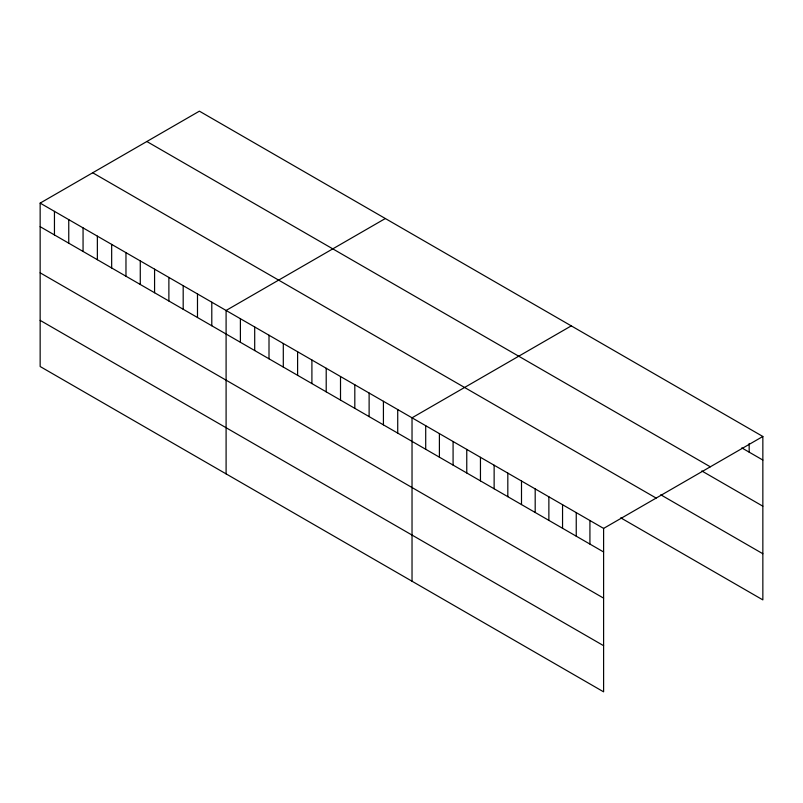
<?xml version="1.0" encoding="UTF-8"?>
<svg xmlns="http://www.w3.org/2000/svg" width="803" height="803" viewBox="0 0 803 803"><rect width="100%" height="100%" fill="white"/><g stroke="black" fill="none" stroke-linecap="round" stroke-linejoin="round"><path stroke-width="1.2" d="M40.15 203.109L603.605 528.414L603.605 691.835L40.15 366.519L40.15 203.109L199.395 111.165L762.85 436.481L762.85 599.891L620.749 517.845M385.33 218.526L226.095 310.46L226.095 473.87M571.274 325.877L412.029 417.811L412.029 581.221M603.605 528.414L762.85 436.481M741.801 447.893L762.85 460.049M146.839 141.509L710.304 466.814M701.802 470.949L762.85 506.191M660.749 494.789L762.85 553.739M92.696 172.765L656.161 498.081M40.15 226.677L603.605 551.982M40.15 272.819L603.605 598.135M40.15 320.367L603.605 645.682M749.169 443.457L749.169 452.139M589.924 520.515L589.924 544.083M576.243 512.615L576.243 536.183M562.552 504.716L562.552 528.284M548.871 496.816L548.871 520.384M535.189 488.917L535.189 512.485M521.498 481.017L521.498 504.575M507.817 473.118L507.817 496.676M494.136 465.218L494.136 488.776M480.455 457.319L480.455 480.877M466.764 449.409L466.764 472.977M453.083 441.509L453.083 465.078M439.402 433.61L439.402 457.178M425.71 425.71L425.71 449.279M397.726 409.55L397.726 433.118M383.422 401.299L383.422 424.857M369.119 393.038L369.119 416.606M354.816 384.778L354.816 408.346M340.512 376.527L340.512 400.085M326.209 368.266L326.209 391.834M311.905 360.005L311.905 383.573M297.602 351.754L297.602 375.312M283.298 343.493L283.298 367.061M269.005 335.232L269.005 358.8M254.702 326.972L254.702 350.54M240.398 318.721L240.398 342.279M211.791 302.199L211.791 325.767M197.488 293.948L197.488 317.506M183.184 285.687L183.184 309.255M168.881 277.426L168.881 300.995M154.577 269.176L154.577 292.734M140.274 260.915L140.274 284.483M125.971 252.654L125.971 276.222M111.667 244.393L111.667 267.961M97.364 236.142L97.364 259.7M83.06 227.881L83.06 251.449M68.757 219.62L68.757 243.189M54.453 211.37L54.453 234.928"/></g></svg>
